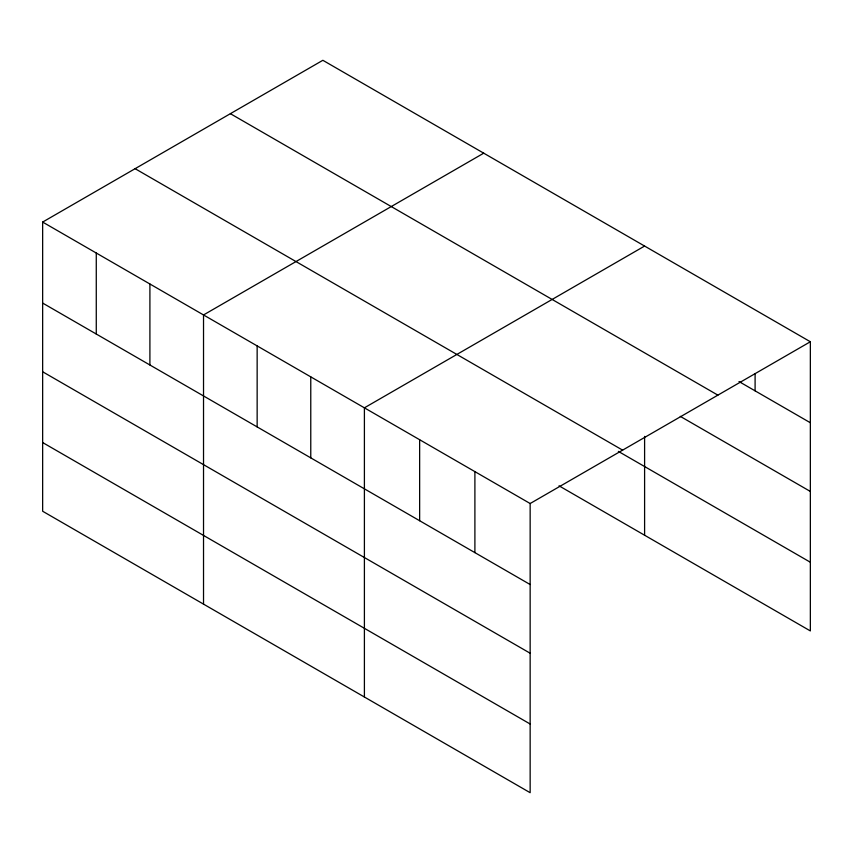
<?xml version="1.0" encoding="UTF-8"?>
<svg xmlns="http://www.w3.org/2000/svg" width="853" height="853" viewBox="0 0 853 853"><rect width="100%" height="100%" fill="white"/><g stroke="black" fill="none" stroke-linecap="round" stroke-linejoin="round"><path stroke-width="1.28" d="M530.15 653.227L530.15 503.526L42.65 222.068L42.65 511.246L530.15 792.704L530.15 653.227L42.65 371.769M559.035 485.826L810.35 630.932L810.35 341.754L322.85 60.296L42.65 222.068M483.726 153.177L203.526 314.949L203.526 604.127M644.601 246.059L364.402 407.83L364.402 697.008M530.15 503.526L810.35 341.754M738.986 381.547L810.35 422.747M230.385 113.684L717.885 395.142M680.278 416.36L810.35 491.445M135.115 168.691L622.615 450.139M618.361 451.386L810.35 562.234M42.65 303.071L530.15 584.529M42.65 442.547L530.15 724.005M755.097 373.593L755.097 390.855M644.601 436.384L644.601 535.236M474.897 471.624L474.897 552.627M419.644 439.732L419.644 520.725M310.769 376.877L310.769 457.869M257.148 345.913L257.148 426.916M149.904 283.996L149.904 364.988M96.272 253.032L96.272 334.035"/></g></svg>
